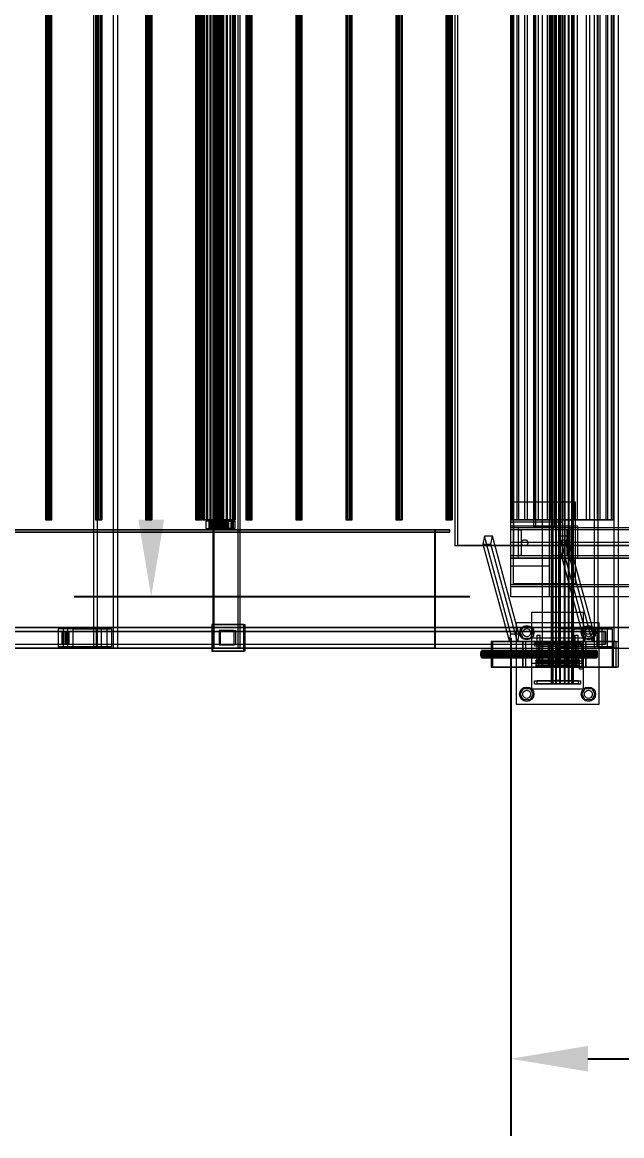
# Model space of a CAD drawing. Header units: millimetres. Extents: x -1970 to 59977, y -65068 to 6837.
# Drawn here: x 37888 to 39055, y -20450 to -18281 of the extents above; entities that cross this region are included whole.
import ezdxf

# ---------------------------------------------------------------- set-up
doc = ezdxf.new("R2010")
doc.units = ezdxf.units.MM
for name, color, linetype, lineweight in [('COTAS_O', 1, 'Continuous', 0), ('superior_C03', 7, 'Continuous', 0), ('superior_secador', 7, 'Continuous', 0)]:
    doc.layers.add(name, color=color, linetype=linetype, lineweight=lineweight)
doc.dimstyles.new('R19_100', dxfattribs={"dimtxt": 250, "dimasz": 150, "dimexe": 150, "dimexo": 80, "dimgap": 100, "dimtad": 1, "dimtih": 1, "dimtoh": 1, "dimdsep": 46, "dimcen": 0.09, "dimadec": 0, "dimazin": 0, "dimtfac": 1, "dimtdec": 4, "dimtofl": 0, "dimtmove": 0, "dimatfit": 3, "dimfxl": 1, "dimtolj": 1, "dimtzin": 0, "dimarcsym": 0})

# ---------------------------------------------------------------- blocks, each defined once
blk = doc.blocks.new('*D35')
at = {"layer": 'COTAS_O', "color": 0, "lineweight": -2, "transparency": 16777216}
for p, q in [((38839.3, -19480), (38839.3, -20450)), ((58839.3, -19480), (58839.3, -20450)), ((38989.3, -20300), (58689.3, -20300))]:
    blk.add_line(p, q, dxfattribs=at)
at = {"layer": 'COTAS_O', "color": 0, "transparency": 16777216}
for points in [[(38989.3, -20275), (38989.3, -20325), (38839.3, -20300)], [(58689.3, -20275), (58689.3, -20325), (58839.3, -20300)]]:
    blk.add_solid(points, dxfattribs=at)
at = {"layer": 'Defpoints', "color": 0, "transparency": 16777216}
for p in [(38839.3, -19400), (58839.3, -19400), (58839.3, -20300)]:
    blk.add_point(p, dxfattribs=at)
blk = doc.blocks.new('*D36')
at = {"layer": 'COTAS_O', "color": 0, "lineweight": -2, "transparency": 16777216}
for p, q in [((38759.3, -16600), (37989.3, -16600)), ((38139.3, -19250), (38139.3, -16750)), ((38759.3, -19400), (37989.3, -19400))]:
    blk.add_line(p, q, dxfattribs=at)
at = {"layer": 'COTAS_O', "color": 0, "transparency": 16777216}
for points in [[(38114.3, -16750), (38164.3, -16750), (38139.3, -16600)], [(38114.3, -19250), (38164.3, -19250), (38139.3, -19400)]]:
    blk.add_solid(points, dxfattribs=at)
at = {"layer": 'Defpoints', "color": 0, "transparency": 16777216}
for p in [(38139.3, -16600), (38839.3, -16600), (38839.3, -19400)]:
    blk.add_point(p, dxfattribs=at)

msp = doc.modelspace()

# ---------------------------------------------------------------- linework, layer by layer
at = {"layer": 'superior_C03'}
for p, q in [((38917.556, -16430), (38917.556, -19570)), ((38917.815, -16430), (38917.815, -19570)), ((38920.6, -16430), (38920.6, -19570)), ((38921.338, -16430), (38921.338, -19570)), ((38926.484, -16430), (38926.484, -19570)), ((38927.588, -16430), (38927.588, -19570)), ((38934.312, -16430), (38934.312, -19570)), ((38935.614, -16430), (38935.614, -19570)), ((38942.892, -16430), (38942.892, -19570)), ((38944.194, -16430), (38944.194, -19570)), ((38950.918, -16430), (38950.918, -19570)), ((38952.022, -16430), (38952.022, -19570)), ((38957.168, -16430), (38957.168, -19570)), ((38957.906, -16430), (38957.906, -19570)), ((38960.691, -19570), (38960.691, -16430)), ((38960.95, -16430), (38960.95, -19570)), ((38900.29, -16470), (38900.29, -19530)), ((38927.79, -16470), (38927.79, -19530)), ((38932.79, -19530), (38932.79, -16470)), ((38960.29, -19530), (38960.29, -16470)), ((38027.053, -16500), (38027.053, -19500)), ((38034.913, -19500), (38034.913, -16500)), ((38066.031, -19500), (38066.031, -16500)), ((38073.892, -16500), (38073.892, -19500)), ((38259.37, -16500), (38259.37, -19500)), ((38262.065, -19500), (38262.065, -16500)), ((38308.873, -19500), (38308.873, -16500)), ((38311.567, -16500), (38311.567, -19500)), ((39001.51, -16500), (39001.51, -19500)), ((39009.37, -19500), (39009.37, -16500)), ((39040.488, -19500), (39040.488, -16500)), ((39048.348, -16500), (39048.348, -19500)), ((38730.564, -16700), (38730.564, -19300)), ((38736.179, -19300), (38736.179, -16700)), ((38262.102, -19268), (38262.102, -16732)), ((38262.326, -19268), (38262.326, -16732)), ((38262.49, -19268), (38262.49, -16732)), ((38263.148, -19268), (38263.148, -16732)), ((38263.465, -19268), (38263.465, -16732)), ((38264.511, -19268), (38264.511, -16732)), ((38264.96, -19268), (38264.96, -16732)), ((38266.324, -19268), (38266.324, -16732)), ((38266.874, -19268), (38266.874, -16732)), ((38268.461, -19268), (38268.461, -16732)), ((38269.075, -19268), (38269.075, -16732)), ((38270.778, -19268), (38270.778, -16732)), ((38271.413, -19268), (38271.413, -16732)), ((38273.117, -19268), (38273.117, -16732)), ((38273.731, -19268), (38273.731, -16732)), ((38275.318, -19268), (38275.318, -16732)), ((38275.868, -19268), (38275.868, -16732)), ((38277.231, -19268), (38277.231, -16732)), ((38277.68, -19268), (38277.68, -16732)), ((38278.727, -19268), (38278.727, -16732)), ((38279.044, -19268), (38279.044, -16732)), ((38279.702, -19268), (38279.702, -16732)), ((38279.866, -16732), (38279.866, -19268)), ((38280.09, -19268), (38280.09, -16732)), ((37933.378, -16750), (37933.378, -19250)), ((37933.721, -16750), (37933.721, -19250)), ((37935.397, -16750), (37935.397, -19250)), ((37936.297, -16750), (37936.297, -19250)), ((37939.009, -16750), (37939.009, -19250)), ((37940.121, -16750), (37940.121, -19250)), ((37942.834, -16750), (37942.834, -19250)), ((37943.733, -16750), (37943.733, -19250)), ((37945.41, -16750), (37945.41, -19250)), ((37945.753, -19250), (37945.753, -16750)), ((38030.823, -16750), (38030.823, -19250)), ((38031.167, -16750), (38031.167, -19250)), ((38032.843, -16750), (38032.843, -19250)), ((38033.743, -16750), (38033.743, -19250)), ((38036.455, -16750), (38036.455, -19250)), ((38037.567, -16750), (38037.567, -19250)), ((38040.279, -16750), (38040.279, -19250)), ((38041.179, -16750), (38041.179, -19250)), ((38042.855, -16750), (38042.855, -19250)), ((38043.199, -19250), (38043.199, -16750)), ((38128.269, -16750), (38128.269, -19250)), ((38128.612, -16750), (38128.612, -19250)), ((38130.289, -16750), (38130.289, -19250)), ((38131.188, -16750), (38131.188, -19250)), ((38133.901, -16750), (38133.901, -19250)), ((38135.012, -16750), (38135.012, -19250)), ((38137.725, -16750), (38137.725, -19250)), ((38138.624, -16750), (38138.624, -19250)), ((38140.301, -16750), (38140.301, -19250)), ((38140.644, -19250), (38140.644, -16750)), ((38225.714, -16750), (38225.714, -19250)), ((38226.058, -16750), (38226.058, -19250)), ((38227.734, -16750), (38227.734, -19250)), ((38228.634, -16750), (38228.634, -19250)), ((38231.346, -16750), (38231.346, -19250)), ((38232.458, -16750), (38232.458, -19250)), ((38235.171, -16750), (38235.171, -19250)), ((38236.07, -16750), (38236.07, -19250)), ((38237.747, -16750), (38237.747, -19250)), ((38238.09, -19250), (38238.09, -16750)), ((38239.116, -19250), (38239.116, -16750)), ((38239.913, -19250), (38239.913, -16750)), ((38240.498, -19250), (38240.498, -16750)), ((38242.836, -19250), (38242.836, -16750)), ((38243.965, -19250), (38243.965, -16750)), ((38247.684, -19250), (38247.684, -16750)), ((38249.281, -19250), (38249.281, -16750)), ((38254.128, -19250), (38254.128, -16750)), ((38256.084, -19250), (38256.084, -16750)), ((38261.728, -19250), (38261.728, -16750)), ((38263.909, -19250), (38263.909, -16750)), ((38269.967, -19250), (38269.967, -16750)), ((38272.225, -19250), (38272.225, -16750)), ((38278.282, -19250), (38278.282, -16750)), ((38280.464, -19250), (38280.464, -16750)), ((38286.108, -19250), (38286.108, -16750)), ((38288.064, -19250), (38288.064, -16750)), ((38292.911, -19250), (38292.911, -16750)), ((38294.508, -19250), (38294.508, -16750)), ((38298.227, -19250), (38298.227, -16750)), ((38299.356, -19250), (38299.356, -16750)), ((38301.694, -19250), (38301.694, -16750)), ((38302.279, -16750), (38302.279, -19250)), ((38303.076, -19250), (38303.076, -16750)), ((38323.16, -16750), (38323.16, -19250)), ((38323.504, -16750), (38323.504, -19250)), ((38325.18, -16750), (38325.18, -19250)), ((38326.08, -16750), (38326.08, -19250)), ((38328.792, -16750), (38328.792, -19250)), ((38329.904, -16750), (38329.904, -19250)), ((38332.616, -16750), (38332.616, -19250)), ((38333.516, -16750), (38333.516, -19250)), ((38335.192, -16750), (38335.192, -19250)), ((38335.536, -19250), (38335.536, -16750)), ((38420.606, -16750), (38420.606, -19250)), ((38420.949, -16750), (38420.949, -19250)), ((38422.626, -16750), (38422.626, -19250)), ((38423.525, -16750), (38423.525, -19250)), ((38426.238, -16750), (38426.238, -19250)), ((38427.349, -16750), (38427.349, -19250)), ((38430.062, -16750), (38430.062, -19250)), ((38430.961, -16750), (38430.961, -19250)), ((38432.638, -16750), (38432.638, -19250)), ((38432.981, -19250), (38432.981, -16750)), ((38518.051, -16750), (38518.051, -19250)), ((38518.395, -16750), (38518.395, -19250)), ((38520.071, -16750), (38520.071, -19250)), ((38520.971, -16750), (38520.971, -19250)), ((38523.683, -16750), (38523.683, -19250)), ((38524.795, -16750), (38524.795, -19250)), ((38527.508, -16750), (38527.508, -19250)), ((38528.407, -16750), (38528.407, -19250)), ((38530.083, -16750), (38530.083, -19250)), ((38530.427, -19250), (38530.427, -16750)), ((38615.497, -16750), (38615.497, -19250)), ((38615.841, -16750), (38615.841, -19250)), ((38617.517, -16750), (38617.517, -19250)), ((38618.416, -16750), (38618.416, -19250)), ((38621.129, -16750), (38621.129, -19250)), ((38622.241, -16750), (38622.241, -19250)), ((38624.953, -16750), (38624.953, -19250)), ((38625.853, -16750), (38625.853, -19250)), ((38627.529, -16750), (38627.529, -19250)), ((38627.873, -19250), (38627.873, -16750)), ((38712.943, -16750), (38712.943, -19250)), ((38713.286, -16750), (38713.286, -19250)), ((38714.963, -16750), (38714.963, -19250)), ((38715.862, -16750), (38715.862, -19250)), ((38718.575, -16750), (38718.575, -19250)), ((38719.686, -16750), (38719.686, -19250)), ((38722.399, -16750), (38722.399, -19250)), ((38723.298, -16750), (38723.298, -19250)), ((38724.975, -16750), (38724.975, -19250)), ((38725.318, -19250), (38725.318, -16750)), ((38839.315, -16750), (38839.315, -19250)), ((38841.807, -16750), (38841.807, -19250)), ((38843.634, -16750), (38843.634, -19250)), ((38850.94, -16750), (38850.94, -19250)), ((38854.469, -16750), (38854.469, -19250)), ((38866.091, -16750), (38866.091, -19250)), ((38871.081, -16750), (38871.081, -19250)), ((38886.228, -16750), (38886.228, -19250)), ((38892.34, -16750), (38892.34, -19250)), ((38909.979, -16750), (38909.979, -19250)), ((38916.795, -16750), (38916.795, -19250)), ((38935.725, -16750), (38935.725, -19250)), ((38942.781, -16750), (38942.781, -19250)), ((38961.711, -16750), (38961.711, -19250)), ((38968.527, -16750), (38968.527, -19250)), ((38986.166, -16750), (38986.166, -19250)), ((38992.278, -16750), (38992.278, -19250)), ((39007.425, -16750), (39007.425, -19250)), ((39012.415, -16750), (39012.415, -19250)), ((39024.037, -16750), (39024.037, -19250)), ((39027.566, -16750), (39027.566, -19250)), ((39034.872, -16750), (39034.872, -19250)), ((39036.699, -19250), (39036.699, -16750)), ((39039.191, -16750), (39039.191, -19250)), ((37933.721, -19250), (37933.378, -19250)), ((37933.378, -19250), (37935.397, -19250)), ((37936.297, -19250), (37933.721, -19250)), ((37935.397, -19250), (37939.009, -19250)), ((37940.121, -19250), (37936.297, -19250)), ((37939.009, -19250), (37942.834, -19250)), ((37943.733, -19250), (37940.121, -19250)), ((37942.834, -19250), (37945.41, -19250)), ((37945.753, -19250), (37943.733, -19250)), ((37945.41, -19250), (37945.753, -19250)), ((38031.167, -19250), (38030.823, -19250)), ((38030.823, -19250), (38032.843, -19250)), ((38033.743, -19250), (38031.167, -19250)), ((38032.843, -19250), (38036.455, -19250)), ((38037.567, -19250), (38033.743, -19250)), ((38036.455, -19250), (38040.279, -19250)), ((38041.179, -19250), (38037.567, -19250)), ((38040.279, -19250), (38042.855, -19250)), ((38043.199, -19250), (38041.179, -19250)), ((38042.855, -19250), (38043.199, -19250)), ((38128.612, -19250), (38128.269, -19250)), ((38128.269, -19250), (38130.289, -19250)), ((38131.188, -19250), (38128.612, -19250)), ((38130.289, -19250), (38133.901, -19250)), ((38135.012, -19250), (38131.188, -19250)), ((38133.901, -19250), (38137.725, -19250)), ((38138.624, -19250), (38135.012, -19250)), ((38137.725, -19250), (38140.301, -19250)), ((38140.644, -19250), (38138.624, -19250)), ((38140.301, -19250), (38140.644, -19250)), ((38226.058, -19250), (38225.714, -19250)), ((38225.714, -19250), (38227.734, -19250)), ((38228.634, -19250), (38226.058, -19250)), ((38227.734, -19250), (38231.346, -19250)), ((38232.458, -19250), (38228.634, -19250)), ((38231.346, -19250), (38235.171, -19250)), ((38236.07, -19250), (38232.458, -19250)), ((38235.171, -19250), (38237.747, -19250)), ((38238.09, -19250), (38236.07, -19250)), ((38237.747, -19250), (38238.09, -19250)), ((38239.913, -19250), (38239.116, -19250)), ((38239.116, -19250), (38240.498, -19250)), ((38242.836, -19250), (38239.913, -19250)), ((38240.498, -19250), (38243.965, -19250)), ((38247.684, -19250), (38242.836, -19250)), ((38243.965, -19250), (38249.281, -19250)), ((38255.212, -19253), (38245.467, -19253)), ((38245.467, -19253), (38245.467, -19267)), ((38256.247, -19253), (38245.467, -19253)), ((38254.128, -19250), (38247.684, -19250)), ((38249.281, -19250), (38256.084, -19250)), ((38252.928, -19254), (38252.108, -19254)), ((38252.108, -19254), (38262.102, -19254)), ((38252.108, -19266), (38252.108, -19254)), ((38252.108, -19254), (38252.581, -19254)), ((38252.581, -19254), (38262.326, -19254)), ((38252.581, -19266), (38252.581, -19254)), ((38252.581, -19254), (38254.316, -19254)), ((38299.648, -19253), (38252.874, -19253)), ((38252.874, -19253), (38252.874, -19267)), ((38255.12, -19253), (38252.874, -19253)), ((38254.987, -19254), (38252.928, -19254)), ((38252.928, -19254), (38262.49, -19254)), ((38252.928, -19266), (38252.928, -19254)), ((38261.728, -19250), (38254.128, -19250)), ((38254.316, -19254), (38263.148, -19254)), ((38254.316, -19266), (38254.316, -19254)), ((38254.316, -19254), (38257.195, -19254)), ((38258.143, -19254), (38254.987, -19254)), ((38254.987, -19254), (38263.465, -19254)), ((38254.987, -19266), (38254.987, -19254)), ((38255.12, -19267), (38255.12, -19253)), ((38255.12, -19253), (38301.894, -19253)), ((38255.212, -19267), (38255.212, -19253)), ((38255.212, -19253), (38265.991, -19253)), ((38256.084, -19250), (38263.909, -19250)), ((38256.247, -19267), (38256.247, -19253)), ((38256.247, -19253), (38265.991, -19253)), ((38257.195, -19254), (38264.511, -19254)), ((38257.195, -19266), (38257.195, -19254)), ((38257.195, -19254), (38261.021, -19254)), ((38262.182, -19254), (38258.143, -19254)), ((38258.143, -19254), (38264.96, -19254)), ((38258.143, -19266), (38258.143, -19254)), ((38261.021, -19254), (38266.324, -19254)), ((38261.021, -19266), (38261.021, -19254)), ((38261.021, -19254), (38265.534, -19254)), ((38269.967, -19250), (38261.728, -19250)), ((38262.102, -19254), (38262.49, -19254)), ((38262.102, -19254), (38262.102, -19266)), ((38262.326, -19254), (38262.102, -19254)), ((38266.829, -19254), (38262.182, -19254)), ((38262.182, -19254), (38266.874, -19254)), ((38262.182, -19266), (38262.182, -19254)), ((38262.326, -19254), (38262.326, -19266)), ((38263.148, -19254), (38262.326, -19254)), ((38262.49, -19254), (38263.465, -19254)), ((38262.49, -19254), (38262.49, -19266)), ((38263.148, -19254), (38263.148, -19266)), ((38264.511, -19254), (38263.148, -19254)), ((38263.465, -19254), (38264.96, -19254)), ((38263.465, -19254), (38263.465, -19266)), ((38263.909, -19250), (38272.225, -19250)), ((38264.511, -19254), (38264.511, -19266)), ((38266.324, -19254), (38264.511, -19254)), ((38264.96, -19254), (38266.874, -19254)), ((38264.96, -19254), (38264.96, -19266)), ((38265.534, -19254), (38268.461, -19254)), ((38265.534, -19266), (38265.534, -19254)), ((38265.534, -19254), (38270.426, -19254)), ((38265.991, -19253), (38265.991, -19267)), ((38266.324, -19254), (38266.324, -19266)), ((38268.461, -19254), (38266.324, -19254)), ((38286.006, -19251), (38266.517, -19251)), ((38266.517, -19251), (38266.517, -19269)), ((38274.601, -19251), (38266.517, -19251)), ((38271.766, -19254), (38266.829, -19254)), ((38266.829, -19254), (38269.075, -19254)), ((38266.829, -19266), (38266.829, -19254)), ((38266.874, -19254), (38269.075, -19254)), ((38266.874, -19254), (38266.874, -19266)), ((38268.461, -19254), (38268.461, -19266)), ((38270.778, -19254), (38268.461, -19254)), ((38269.075, -19254), (38271.413, -19254)), ((38269.075, -19254), (38269.075, -19266)), ((38278.282, -19250), (38269.967, -19250)), ((38270.426, -19254), (38270.778, -19254)), ((38270.426, -19266), (38270.426, -19254)), ((38270.426, -19254), (38275.363, -19254)), ((38270.778, -19254), (38270.778, -19266)), ((38273.117, -19254), (38270.778, -19254)), ((38271.766, -19254), (38271.413, -19254)), ((38271.413, -19254), (38273.731, -19254)), ((38271.413, -19254), (38271.413, -19266)), ((38276.658, -19254), (38271.766, -19254)), ((38271.766, -19266), (38271.766, -19254)), ((38272.225, -19250), (38280.464, -19250)), ((38275.363, -19254), (38273.117, -19254)), ((38273.117, -19254), (38273.117, -19266)), ((38275.318, -19254), (38273.117, -19254)), ((38276.658, -19254), (38273.731, -19254)), ((38273.731, -19254), (38275.868, -19254)), ((38273.731, -19254), (38273.731, -19266)), ((38274.601, -19269), (38274.601, -19251)), ((38274.601, -19251), (38294.09, -19251)), ((38280.009, -19254), (38275.318, -19254)), ((38275.318, -19254), (38275.318, -19266)), ((38277.231, -19254), (38275.318, -19254)), ((38275.363, -19266), (38275.363, -19254)), ((38275.363, -19254), (38280.009, -19254)), ((38281.171, -19254), (38275.868, -19254)), ((38275.868, -19254), (38277.68, -19254)), ((38275.868, -19254), (38275.868, -19266)), ((38286.394, -19253), (38276.65, -19253)), ((38276.65, -19253), (38276.65, -19267)), ((38287.429, -19253), (38276.65, -19253)), ((38281.171, -19254), (38276.658, -19254)), ((38276.658, -19266), (38276.658, -19254)), ((38284.049, -19254), (38277.231, -19254)), ((38277.231, -19254), (38277.231, -19266)), ((38278.727, -19254), (38277.231, -19254)), ((38284.997, -19254), (38277.68, -19254)), ((38277.68, -19254), (38279.044, -19254)), ((38277.68, -19254), (38277.68, -19266)), ((38286.108, -19250), (38278.282, -19250)), ((38287.205, -19254), (38278.727, -19254)), ((38278.727, -19254), (38278.727, -19266)), ((38279.702, -19254), (38278.727, -19254)), ((38287.875, -19254), (38279.044, -19254)), ((38279.044, -19254), (38279.866, -19254)), ((38279.044, -19254), (38279.044, -19266)), ((38289.264, -19254), (38279.702, -19254)), ((38279.702, -19254), (38279.702, -19266)), ((38280.09, -19254), (38279.702, -19254)), ((38279.866, -19254), (38289.611, -19254)), ((38279.866, -19266), (38279.866, -19254)), ((38279.866, -19254), (38280.09, -19254)), ((38280.009, -19266), (38280.009, -19254)), ((38280.009, -19254), (38284.049, -19254)), ((38290.084, -19254), (38280.09, -19254)), ((38280.09, -19254), (38280.09, -19266)), ((38280.464, -19250), (38288.064, -19250)), ((38284.997, -19254), (38281.171, -19254)), ((38281.171, -19266), (38281.171, -19254)), ((38284.049, -19266), (38284.049, -19254)), ((38284.049, -19254), (38287.205, -19254)), ((38287.875, -19254), (38284.997, -19254)), ((38284.997, -19266), (38284.997, -19254)), ((38286.006, -19269), (38286.006, -19251)), ((38286.006, -19251), (38294.09, -19251)), ((38292.911, -19250), (38286.108, -19250)), ((38286.394, -19267), (38286.394, -19253)), ((38286.394, -19253), (38297.174, -19253)), ((38287.205, -19266), (38287.205, -19254)), ((38287.205, -19254), (38289.264, -19254)), ((38287.429, -19267), (38287.429, -19253)), ((38287.429, -19253), (38297.174, -19253)), ((38289.611, -19254), (38287.875, -19254)), ((38287.875, -19266), (38287.875, -19254)), ((38288.064, -19250), (38294.508, -19250)), ((38289.264, -19266), (38289.264, -19254)), ((38289.264, -19254), (38290.084, -19254)), ((38289.611, -19254), (38289.611, -19266)), ((38290.084, -19254), (38289.611, -19254)), ((38290.084, -19266), (38290.084, -19254)), ((38298.227, -19250), (38292.911, -19250)), ((38294.09, -19251), (38294.09, -19269)), ((38294.508, -19250), (38299.356, -19250)), ((38297.174, -19253), (38297.174, -19267)), ((38301.694, -19250), (38298.227, -19250)), ((38299.356, -19250), (38302.279, -19250)), ((38299.648, -19267), (38299.648, -19253)), ((38299.648, -19253), (38301.894, -19253)), ((38303.076, -19250), (38301.694, -19250)), ((38301.894, -19253), (38301.894, -19267)), ((38302.279, -19250), (38303.076, -19250)), ((38323.504, -19250), (38323.16, -19250)), ((38323.16, -19250), (38325.18, -19250)), ((38326.08, -19250), (38323.504, -19250)), ((38325.18, -19250), (38328.792, -19250)), ((38329.904, -19250), (38326.08, -19250)), ((38328.792, -19250), (38332.616, -19250)), ((38333.516, -19250), (38329.904, -19250)), ((38332.616, -19250), (38335.192, -19250)), ((38335.536, -19250), (38333.516, -19250)), ((38335.192, -19250), (38335.536, -19250)), ((38420.949, -19250), (38420.606, -19250)), ((38420.606, -19250), (38422.626, -19250)), ((38423.525, -19250), (38420.949, -19250)), ((38422.626, -19250), (38426.238, -19250)), ((38427.349, -19250), (38423.525, -19250)), ((38426.238, -19250), (38430.062, -19250)), ((38430.961, -19250), (38427.349, -19250)), ((38430.062, -19250), (38432.638, -19250)), ((38432.981, -19250), (38430.961, -19250)), ((38432.638, -19250), (38432.981, -19250)), ((38518.395, -19250), (38518.051, -19250)), ((38518.051, -19250), (38520.071, -19250)), ((38520.971, -19250), (38518.395, -19250)), ((38520.071, -19250), (38523.683, -19250)), ((38524.795, -19250), (38520.971, -19250)), ((38523.683, -19250), (38527.508, -19250)), ((38528.407, -19250), (38524.795, -19250)), ((38527.508, -19250), (38530.083, -19250)), ((38530.427, -19250), (38528.407, -19250)), ((38530.083, -19250), (38530.427, -19250)), ((38615.841, -19250), (38615.497, -19250)), ((38615.497, -19250), (38617.517, -19250)), ((38618.416, -19250), (38615.841, -19250)), ((38617.517, -19250), (38621.129, -19250)), ((38622.241, -19250), (38618.416, -19250)), ((38621.129, -19250), (38624.953, -19250)), ((38625.853, -19250), (38622.241, -19250)), ((38624.953, -19250), (38627.529, -19250)), ((38627.873, -19250), (38625.853, -19250)), ((38627.529, -19250), (38627.873, -19250)), ((38713.286, -19250), (38712.943, -19250)), ((38712.943, -19250), (38714.963, -19250)), ((38715.862, -19250), (38713.286, -19250)), ((38714.963, -19250), (38718.575, -19250)), ((38719.686, -19250), (38715.862, -19250)), ((38718.575, -19250), (38722.399, -19250)), ((38723.298, -19250), (38719.686, -19250)), ((38722.399, -19250), (38724.975, -19250)), ((38725.318, -19250), (38723.298, -19250)), ((38724.975, -19250), (38725.318, -19250)), ((38843.634, -19250), (38839.315, -19250)), ((38839.315, -19250), (38841.807, -19250)), ((38841.807, -19250), (38850.94, -19250)), ((38854.469, -19250), (38843.634, -19250)), ((38850.94, -19250), (38866.091, -19250)), ((38871.081, -19250), (38854.469, -19250)), ((38866.091, -19250), (38886.228, -19250)), ((38892.34, -19250), (38871.081, -19250)), ((38886.228, -19250), (38909.979, -19250)), ((38916.795, -19250), (38892.34, -19250)), ((38909.979, -19250), (38935.725, -19250)), ((38942.781, -19250), (38916.795, -19250)), ((38935.725, -19250), (38961.711, -19250)), ((38968.527, -19250), (38942.781, -19250)), ((38961.711, -19250), (38986.166, -19250)), ((38992.278, -19250), (38968.527, -19250)), ((38986.166, -19250), (39007.425, -19250)), ((39012.415, -19250), (38992.278, -19250)), ((39007.425, -19250), (39024.037, -19250)), ((39027.566, -19250), (39012.415, -19250)), ((39024.037, -19250), (39034.872, -19250)), ((39036.699, -19250), (39027.566, -19250)), ((39034.872, -19250), (39039.191, -19250)), ((39039.191, -19250), (39036.699, -19250)), ((38691.362, -19270), (27582.557, -19270)), ((27582.557, -19274), (38691.362, -19274)), ((27583.456, -19270), (38692.26, -19270)), ((27611.752, -19270), (38720.557, -19270)), ((38720.557, -19274), (27611.752, -19274)), ((38245.467, -19267), (38255.212, -19267)), ((38245.467, -19267), (38256.247, -19267)), ((38262.102, -19266), (38252.108, -19266)), ((38252.108, -19266), (38252.928, -19266)), ((38252.581, -19266), (38252.108, -19266)), ((38262.326, -19266), (38252.581, -19266)), ((38254.316, -19266), (38252.581, -19266)), ((38252.874, -19267), (38299.648, -19267)), ((38252.874, -19267), (38255.12, -19267)), ((38262.49, -19266), (38252.928, -19266)), ((38252.928, -19266), (38254.987, -19266)), ((38263.148, -19266), (38254.316, -19266)), ((38257.195, -19266), (38254.316, -19266)), ((38263.465, -19266), (38254.987, -19266)), ((38254.987, -19266), (38258.143, -19266)), ((38301.894, -19267), (38255.12, -19267)), ((38265.991, -19267), (38255.212, -19267)), ((38265.991, -19267), (38256.247, -19267)), ((38264.511, -19266), (38257.195, -19266)), ((38261.021, -19266), (38257.195, -19266)), ((38264.96, -19266), (38258.143, -19266)), ((38258.143, -19266), (38262.182, -19266)), ((38266.324, -19266), (38261.021, -19266)), ((38265.534, -19266), (38261.021, -19266)), ((38262.49, -19266), (38262.102, -19266)), ((38262.102, -19266), (38262.326, -19266)), ((38262.326, -19268), (38262.102, -19268)), ((38262.102, -19268), (38262.49, -19268)), ((38266.874, -19266), (38262.182, -19266)), ((38262.182, -19266), (38266.829, -19266)), ((38262.326, -19266), (38263.148, -19266)), ((38263.148, -19268), (38262.326, -19268)), ((38263.465, -19266), (38262.49, -19266)), ((38262.49, -19268), (38263.465, -19268)), ((38263.148, -19266), (38264.511, -19266)), ((38264.511, -19268), (38263.148, -19268)), ((38264.96, -19266), (38263.465, -19266)), ((38263.465, -19268), (38264.96, -19268)), ((38264.511, -19266), (38266.324, -19266)), ((38266.324, -19268), (38264.511, -19268)), ((38266.874, -19266), (38264.96, -19266)), ((38264.96, -19268), (38266.874, -19268)), ((38268.461, -19266), (38265.534, -19266)), ((38270.426, -19266), (38265.534, -19266)), ((38266.324, -19266), (38268.461, -19266)), ((38268.461, -19268), (38266.324, -19268)), ((38266.517, -19269), (38286.006, -19269)), ((38274.601, -19269), (38266.517, -19269)), ((38269.075, -19266), (38266.829, -19266)), ((38266.829, -19266), (38271.766, -19266)), ((38269.075, -19266), (38266.874, -19266)), ((38266.874, -19268), (38269.075, -19268)), ((38268.461, -19266), (38270.778, -19266)), ((38270.778, -19268), (38268.461, -19268)), ((38271.413, -19266), (38269.075, -19266)), ((38269.075, -19268), (38271.413, -19268)), ((38270.778, -19266), (38270.426, -19266)), ((38275.363, -19266), (38270.426, -19266)), ((38270.778, -19266), (38273.117, -19266)), ((38273.117, -19268), (38270.778, -19268)), ((38273.731, -19266), (38271.413, -19266)), ((38271.413, -19266), (38271.766, -19266)), ((38271.413, -19268), (38273.731, -19268)), ((38271.766, -19266), (38276.658, -19266)), ((38273.117, -19266), (38275.363, -19266)), ((38273.117, -19266), (38275.318, -19266)), ((38275.318, -19268), (38273.117, -19268)), ((38275.868, -19266), (38273.731, -19266)), ((38273.731, -19266), (38276.658, -19266)), ((38273.731, -19268), (38275.868, -19268)), ((38294.09, -19269), (38274.601, -19269)), ((38275.318, -19266), (38280.009, -19266)), ((38275.318, -19266), (38277.231, -19266)), ((38277.231, -19268), (38275.318, -19268)), ((38280.009, -19266), (38275.363, -19266)), ((38277.68, -19266), (38275.868, -19266)), ((38275.868, -19266), (38281.171, -19266)), ((38275.868, -19268), (38277.68, -19268)), ((38276.65, -19267), (38286.394, -19267)), ((38276.65, -19267), (38287.429, -19267)), ((38276.658, -19266), (38281.171, -19266)), ((38277.231, -19266), (38284.049, -19266)), ((38277.231, -19266), (38278.727, -19266)), ((38278.727, -19268), (38277.231, -19268)), ((38279.044, -19266), (38277.68, -19266)), ((38277.68, -19266), (38284.997, -19266)), ((38277.68, -19268), (38279.044, -19268)), ((38278.727, -19266), (38287.205, -19266)), ((38278.727, -19266), (38279.702, -19266)), ((38279.702, -19268), (38278.727, -19268)), ((38279.866, -19266), (38279.044, -19266)), ((38279.044, -19266), (38287.875, -19266)), ((38279.044, -19268), (38279.866, -19268)), ((38279.702, -19266), (38289.264, -19266)), ((38279.702, -19266), (38280.09, -19266)), ((38280.09, -19268), (38279.702, -19268)), ((38289.611, -19266), (38279.866, -19266)), ((38280.09, -19266), (38279.866, -19266)), ((38279.866, -19268), (38280.09, -19268)), ((38284.049, -19266), (38280.009, -19266)), ((38280.09, -19266), (38290.084, -19266)), ((38281.171, -19266), (38284.997, -19266)), ((38287.205, -19266), (38284.049, -19266)), ((38284.997, -19266), (38287.875, -19266)), ((38294.09, -19269), (38286.006, -19269)), ((38297.174, -19267), (38286.394, -19267)), ((38289.264, -19266), (38287.205, -19266)), ((38297.174, -19267), (38287.429, -19267)), ((38287.875, -19266), (38289.611, -19266)), ((38290.084, -19266), (38289.264, -19266)), ((38289.611, -19266), (38290.084, -19266)), ((38301.894, -19267), (38299.648, -19267)), ((38720.557, -19270), (38691.362, -19270)), ((38691.362, -19274), (38691.362, -19270)), ((38691.362, -19500), (38691.362, -19270)), ((38691.362, -19270), (38692.26, -19270)), ((38691.362, -19274), (38720.557, -19274)), ((38692.26, -19270), (38692.26, -19500)), ((38720.557, -19274), (38720.557, -19270)), ((38787.832, -19282.29), (38784.971, -19297.71)), ((38803.423, -19282.29), (38787.832, -19282.29)), ((38839.484, -19472.29), (38787.832, -19282.29)), ((38800.563, -19297.71), (38803.423, -19282.29)), ((38855.076, -19472.29), (38803.423, -19282.29)), ((38934, -19282.29), (38931.14, -19297.71)), ((38949.592, -19282.29), (38934, -19282.29)), ((38985.653, -19472.29), (38934, -19282.29)), ((38946.731, -19297.71), (38949.592, -19282.29)), ((39001.244, -19472.29), (38949.592, -19282.29)), ((38730.564, -19300), (39276.26, -19300)), ((38730.564, -19300), (38736.179, -19300)), ((39281.875, -19300), (38736.179, -19300)), ((38784.971, -19297.71), (38800.563, -19297.71)), ((38784.971, -19297.71), (38836.624, -19487.71)), ((38852.215, -19487.71), (38800.563, -19297.71)), ((38931.14, -19297.71), (38946.731, -19297.71)), ((38931.14, -19297.71), (38982.792, -19487.71)), ((38998.384, -19487.71), (38946.731, -19297.71)), ((38880.066, -19530), (38880.066, -19430)), ((38880.066, -19430), (38980.066, -19430)), ((38980.066, -19430), (38980.066, -19530)), ((38319.795, -19454), (38257.43, -19454)), ((38257.43, -19454), (38257.43, -19506)), ((38259.227, -19454), (38257.43, -19454)), ((38259.227, -19506), (38259.227, -19454)), ((38259.227, -19454), (38321.592, -19454)), ((38319.795, -19506), (38319.795, -19454)), ((38319.795, -19454), (38321.592, -19454)), ((38321.592, -19454), (38321.592, -19506)), ((38850.29, -19610), (38850.29, -19450)), ((38850.29, -19450), (39010.29, -19450)), ((39010.29, -19450), (39010.29, -19610)), ((37968.165, -19460), (36798.817, -19460)), ((36807.8, -19460), (37977.148, -19460)), ((37965.492, -19467.5), (36871.153, -19467.5)), ((38042.051, -19460), (36872.703, -19460)), ((36883.932, -19460), (38053.279, -19460)), ((36885.482, -19467.5), (37979.821, -19467.5)), ((37987.273, -19462.5), (37958.04, -19462.5)), ((37958.04, -19462.5), (37958.04, -19497.5)), ((38033.048, -19462.5), (37958.04, -19462.5)), ((37965.492, -19467.5), (37965.492, -19492.5)), ((37979.821, -19467.5), (37965.492, -19467.5)), ((37968.165, -19460), (37968.165, -19500)), ((37977.148, -19460), (37968.165, -19460)), ((38942.622, -19460), (37968.165, -19460)), ((37974.092, -19467.5), (37971.221, -19467.5)), ((37971.221, -19467.5), (37971.221, -19492.5)), ((37971.221, -19467.5), (39020.686, -19467.5)), ((37974.092, -19492.5), (37974.092, -19467.5)), ((39023.557, -19467.5), (37974.092, -19467.5)), ((37977.148, -19500), (37977.148, -19460)), ((37977.148, -19460), (38951.605, -19460)), ((37979.821, -19492.5), (37979.821, -19467.5)), ((37987.273, -19497.5), (37987.273, -19462.5)), ((37987.273, -19462.5), (38062.282, -19462.5)), ((38033.048, -19497.5), (38033.048, -19462.5)), ((38033.048, -19462.5), (38062.282, -19462.5)), ((38042.051, -19460), (38042.051, -19500)), ((38053.279, -19460), (38042.051, -19460)), ((39016.507, -19460), (38042.051, -19460)), ((38053.279, -19500), (38053.279, -19460)), ((38053.279, -19460), (39027.736, -19460)), ((38062.282, -19462.5), (38062.282, -19497.5)), ((38300.984, -19466), (38271.75, -19466)), ((38271.75, -19466), (38271.75, -19494)), ((38274.445, -19466), (38271.75, -19466)), ((38274.445, -19494), (38274.445, -19466)), ((38274.445, -19466), (38303.679, -19466)), ((38300.984, -19494), (38300.984, -19466)), ((38300.984, -19466), (38303.679, -19466)), ((38303.679, -19466), (38303.679, -19494)), ((38836.624, -19487.71), (38839.484, -19472.29)), ((38839.484, -19472.29), (38855.076, -19472.29)), ((38855.076, -19472.29), (38852.215, -19487.71)), ((38856.29, -19470), (38857.356, -19464.642)), ((38857.356, -19475.358), (38856.29, -19470)), ((38857.356, -19464.642), (38860.391, -19460.101)), ((38860.391, -19479.899), (38857.356, -19475.358)), ((38857.49, -19470), (38863.89, -19458.915)), ((38863.89, -19481.085), (38857.49, -19470)), ((38860.391, -19460.101), (38864.933, -19457.066)), ((38862.29, -19470), (38863.362, -19466)), ((38863.362, -19474), (38862.29, -19470)), ((38863.362, -19466), (38866.29, -19463.072)), ((38866.29, -19476.928), (38863.362, -19474)), ((38863.89, -19458.915), (38876.69, -19458.915)), ((38864.933, -19457.066), (38870.29, -19456)), ((38866.29, -19463.072), (38870.29, -19462)), ((38870.29, -19478), (38866.29, -19476.928)), ((38870.29, -19456), (38875.648, -19457.066)), ((38870.29, -19462), (38874.29, -19463.072)), ((38874.29, -19476.928), (38870.29, -19478)), ((38874.29, -19463.072), (38877.219, -19466)), ((38877.219, -19474), (38874.29, -19476.928)), ((38875.648, -19457.066), (38880.19, -19460.101)), ((38876.69, -19458.915), (38883.09, -19470)), ((38883.09, -19470), (38876.69, -19481.085)), ((38877.219, -19466), (38878.29, -19470)), ((38878.29, -19470), (38877.219, -19474)), ((38880.19, -19460.101), (38883.225, -19464.642)), ((38883.225, -19475.358), (38880.19, -19479.899)), ((38883.225, -19464.642), (38884.29, -19470)), ((38884.29, -19470), (38883.225, -19475.358)), ((38890.29, -19530), (38890.29, -19475)), ((38890.29, -19475), (38896.29, -19475)), ((38896.29, -19530), (38896.29, -19475)), ((38961.73, -19462.5), (38932.496, -19462.5)), ((38932.496, -19462.5), (38932.496, -19497.5)), ((39007.505, -19462.5), (38932.496, -19462.5)), ((38942.622, -19460), (38942.622, -19500)), ((38951.605, -19460), (38942.622, -19460)), ((39040.067, -19460), (38942.622, -19460)), ((38951.605, -19500), (38951.605, -19460)), ((38951.605, -19460), (39049.05, -19460)), ((38961.73, -19497.5), (38961.73, -19462.5)), ((38961.73, -19462.5), (39036.738, -19462.5)), ((38964.29, -19530), (38964.29, -19475)), ((38964.29, -19475), (38970.29, -19475)), ((38970.29, -19530), (38970.29, -19475)), ((38976.29, -19470), (38977.356, -19464.642)), ((38977.356, -19475.358), (38976.29, -19470)), ((38977.356, -19464.642), (38980.391, -19460.101)), ((38980.391, -19479.899), (38977.356, -19475.358)), ((38977.49, -19470), (38983.89, -19458.915)), ((38983.89, -19481.085), (38977.49, -19470)), ((38980.391, -19460.101), (38984.933, -19457.066)), ((38982.29, -19470), (38983.362, -19466)), ((38983.362, -19474), (38982.29, -19470)), ((38982.792, -19487.71), (38985.653, -19472.29)), ((38983.362, -19466), (38986.29, -19463.072)), ((38986.29, -19476.928), (38983.362, -19474)), ((38983.89, -19458.915), (38996.69, -19458.915)), ((38984.933, -19457.066), (38990.29, -19456)), ((38985.653, -19472.29), (39001.244, -19472.29)), ((38986.29, -19463.072), (38990.29, -19462)), ((38990.29, -19478), (38986.29, -19476.928)), ((38990.29, -19456), (38995.648, -19457.066)), ((38990.29, -19462), (38994.29, -19463.072)), ((38994.29, -19476.928), (38990.29, -19478)), ((38994.29, -19463.072), (38997.219, -19466)), ((38997.219, -19474), (38994.29, -19476.928)), ((38995.648, -19457.066), (39000.19, -19460.101)), ((38996.69, -19458.915), (39003.09, -19470)), ((39003.09, -19470), (38996.69, -19481.085)), ((38997.219, -19466), (38998.29, -19470)), ((38998.29, -19470), (38997.219, -19474)), ((39001.244, -19472.29), (38998.384, -19487.71)), ((39000.19, -19460.101), (39003.225, -19464.642)), ((39003.225, -19475.358), (39000.19, -19479.899)), ((39003.225, -19464.642), (39004.29, -19470)), ((39004.29, -19470), (39003.225, -19475.358)), ((39007.505, -19497.5), (39007.505, -19462.5)), ((39007.505, -19462.5), (39036.738, -19462.5)), ((39016.507, -19460), (39016.507, -19500)), ((39027.736, -19460), (39016.507, -19460)), ((39113.953, -19460), (39016.507, -19460)), ((39020.686, -19492.5), (39020.686, -19467.5)), ((39020.686, -19467.5), (39023.557, -19467.5)), ((39023.557, -19467.5), (39023.557, -19492.5)), ((39027.736, -19500), (39027.736, -19460)), ((39027.736, -19460), (39125.182, -19460)), ((39036.738, -19462.5), (39036.738, -19497.5)), ((39040.067, -19460), (39040.067, -19500)), ((39049.05, -19460), (39040.067, -19460)), ((39049.05, -19500), (39049.05, -19460)), ((36871.153, -19492.5), (37965.492, -19492.5)), ((36885.482, -19492.5), (37979.821, -19492.5)), ((37958.04, -19497.5), (37987.273, -19497.5)), ((38033.048, -19497.5), (37958.04, -19497.5)), ((37965.492, -19492.5), (37979.821, -19492.5)), ((37971.221, -19492.5), (37974.092, -19492.5)), ((37971.221, -19492.5), (39020.686, -19492.5)), ((37974.092, -19492.5), (39023.557, -19492.5)), ((38062.282, -19497.5), (37987.273, -19497.5)), ((38062.282, -19497.5), (38033.048, -19497.5)), ((38271.75, -19494), (38300.984, -19494)), ((38271.75, -19494), (38274.445, -19494)), ((38303.679, -19494), (38274.445, -19494)), ((38303.679, -19494), (38300.984, -19494)), ((39044.559, -19487), (38800.945, -19487)), ((38800.945, -19487), (38800.945, -19537)), ((38804.313, -19487), (38800.945, -19487)), ((38804.313, -19537), (38804.313, -19487)), ((38804.313, -19487), (39047.927, -19487)), ((38852.215, -19487.71), (38836.624, -19487.71)), ((38864.933, -19482.934), (38860.391, -19479.899)), ((39037.285, -19487), (38861.882, -19487)), ((38861.882, -19487), (38861.882, -19537)), ((38863.23, -19487), (38861.882, -19487)), ((39038.183, -19487), (38862.781, -19487)), ((38862.781, -19487), (38862.781, -19537)), ((38868.395, -19487), (38862.781, -19487)), ((38863.23, -19537), (38863.23, -19487)), ((38863.23, -19487), (39038.632, -19487)), ((38876.69, -19481.085), (38863.89, -19481.085)), ((38870.29, -19484), (38864.933, -19482.934)), ((38868.395, -19537), (38868.395, -19487)), ((38868.395, -19487), (39043.797, -19487)), ((38875.648, -19482.934), (38870.29, -19484)), ((38880.19, -19479.899), (38875.648, -19482.934)), ((38880.29, -19580), (38880.29, -19480)), ((38880.29, -19480), (38980.29, -19480)), ((38885.29, -19490), (38975.29, -19490)), ((38885.29, -19496), (38885.29, -19490)), ((38885.29, -19496), (38975.29, -19496)), ((38890.29, -19497), (38890.29, -19490)), ((38890.29, -19490), (38970.29, -19490)), ((38970.29, -19497), (38890.29, -19497)), ((38893.454, -19487), (38892.901, -19487)), ((38892.901, -19487), (38899.404, -19487)), ((38892.901, -19487), (38892.901, -19537)), ((38900.979, -19487), (38893.454, -19487)), ((38893.454, -19487), (38893.454, -19537)), ((38899.404, -19487), (38911.975, -19487)), ((38899.404, -19487), (38899.404, -19537)), ((38914.331, -19487), (38900.979, -19487)), ((38900.979, -19487), (38900.979, -19537)), ((38911.975, -19487), (38928.698, -19487)), ((38911.975, -19487), (38911.975, -19537)), ((38931.478, -19487), (38914.331, -19487)), ((38914.331, -19487), (38914.331, -19537)), ((38926.79, -19563), (38926.79, -19497)), ((38926.79, -19497), (38933.79, -19497)), ((38928.698, -19487), (38947.028, -19487)), ((38928.698, -19487), (38928.698, -19537)), ((38949.808, -19487), (38931.478, -19487)), ((38931.478, -19487), (38931.478, -19537)), ((38932.496, -19497.5), (38961.73, -19497.5)), ((39007.505, -19497.5), (38932.496, -19497.5)), ((38933.79, -19497), (38933.79, -19563)), ((38947.028, -19487), (38964.174, -19487)), ((38947.028, -19487), (38947.028, -19537)), ((38966.531, -19487), (38949.808, -19487)), ((38949.808, -19487), (38949.808, -19537)), ((39036.738, -19497.5), (38961.73, -19497.5)), ((38964.174, -19487), (38977.527, -19487)), ((38964.174, -19487), (38964.174, -19537)), ((38979.102, -19487), (38966.531, -19487)), ((38966.531, -19487), (38966.531, -19537)), ((38970.29, -19490), (38970.29, -19497)), ((38975.29, -19496), (38975.29, -19490)), ((38977.527, -19487), (38985.052, -19487)), ((38977.527, -19487), (38977.527, -19537)), ((38985.605, -19487), (38979.102, -19487)), ((38979.102, -19487), (38979.102, -19537)), ((38980.29, -19480), (38980.29, -19580)), ((38984.933, -19482.934), (38980.391, -19479.899)), ((38998.384, -19487.71), (38982.792, -19487.71)), ((38996.69, -19481.085), (38983.89, -19481.085)), ((38990.29, -19484), (38984.933, -19482.934)), ((38985.052, -19487), (38985.605, -19487)), ((38985.052, -19537), (38985.052, -19487)), ((38985.605, -19487), (38985.605, -19537)), ((38995.648, -19482.934), (38990.29, -19484)), ((39000.19, -19479.899), (38995.648, -19482.934)), ((39036.738, -19497.5), (39007.505, -19497.5)), ((39023.557, -19492.5), (39020.686, -19492.5)), ((39037.285, -19537), (39037.285, -19487)), ((39037.285, -19487), (39038.632, -19487)), ((39038.183, -19537), (39038.183, -19487)), ((39038.183, -19487), (39043.797, -19487)), ((39038.632, -19487), (39038.632, -19537)), ((39043.797, -19487), (39043.797, -19537)), ((39044.559, -19537), (39044.559, -19487)), ((39044.559, -19487), (39047.927, -19487)), ((39047.927, -19487), (39047.927, -19537)), ((27582.557, -19500), (38691.362, -19500)), ((38692.26, -19500), (27583.456, -19500)), ((36798.817, -19500), (37968.165, -19500)), ((36807.8, -19500), (37977.148, -19500)), ((36872.703, -19500), (38042.051, -19500)), ((36883.932, -19500), (38053.279, -19500)), ((37968.165, -19500), (37977.148, -19500)), ((37968.165, -19500), (38942.622, -19500)), ((37977.148, -19500), (38951.605, -19500)), ((38027.053, -19500), (38066.031, -19500)), ((38027.053, -19500), (38034.913, -19500)), ((38073.892, -19500), (38034.913, -19500)), ((38042.051, -19500), (38053.279, -19500)), ((38042.051, -19500), (39016.507, -19500)), ((38053.279, -19500), (39027.736, -19500)), ((38073.892, -19500), (38066.031, -19500)), ((38257.43, -19506), (38319.795, -19506)), ((38257.43, -19506), (38259.227, -19506)), ((38321.592, -19506), (38259.227, -19506)), ((38259.37, -19500), (38308.873, -19500)), ((38259.37, -19500), (38262.065, -19500)), ((38311.567, -19500), (38262.065, -19500)), ((38311.567, -19500), (38308.873, -19500)), ((38321.592, -19506), (38319.795, -19506)), ((38692.26, -19500), (38691.362, -19500)), ((38781.006, -19512), (38781.126, -19509.321)), ((38781.126, -19514.679), (38781.006, -19512)), ((38781.006, -19512), (39005.131, -19512)), ((38781.126, -19509.321), (38781.467, -19507.05)), ((38781.126, -19509.321), (39005.251, -19509.321)), ((38781.467, -19516.95), (38781.126, -19514.679)), ((38781.126, -19514.679), (39005.251, -19514.679)), ((38781.467, -19507.05), (38781.977, -19505.533)), ((38781.467, -19507.05), (39005.592, -19507.05)), ((38781.977, -19518.467), (38781.467, -19516.95)), ((38781.467, -19516.95), (39005.592, -19516.95)), ((38781.977, -19505.533), (38782.578, -19505)), ((38781.977, -19505.533), (39006.102, -19505.533)), ((38782.578, -19519), (38781.977, -19518.467)), ((38781.977, -19518.467), (39006.102, -19518.467)), ((38782.578, -19505), (38783.18, -19505.533)), ((39006.703, -19505), (38782.578, -19505)), ((38783.18, -19518.467), (38782.578, -19519)), ((38782.578, -19519), (39006.703, -19519)), ((38783.18, -19505.533), (38783.69, -19507.05)), ((38783.18, -19505.533), (39007.305, -19505.533)), ((38783.69, -19516.95), (38783.18, -19518.467)), ((38783.18, -19518.467), (39007.305, -19518.467)), ((38783.69, -19507.05), (38784.031, -19509.321)), ((38783.69, -19507.05), (39007.815, -19507.05)), ((38784.031, -19514.679), (38783.69, -19516.95)), ((38783.69, -19516.95), (39007.815, -19516.95)), ((38784.031, -19509.321), (38784.15, -19512)), ((38784.031, -19509.321), (39008.156, -19509.321)), ((38784.15, -19512), (38784.031, -19514.679)), ((38784.031, -19514.679), (39008.156, -19514.679)), ((38784.15, -19512), (39008.275, -19512)), ((38942.622, -19500), (38951.605, -19500)), ((38942.622, -19500), (39040.067, -19500)), ((38951.605, -19500), (39049.05, -19500)), ((38972.29, -19524.8), (38972.29, -19519.6)), ((38980.29, -19519.6), (38972.29, -19519.6)), ((38980.29, -19519.6), (38980.29, -19524.8)), ((39001.51, -19500), (39040.488, -19500)), ((39001.51, -19500), (39009.37, -19500)), ((39005.251, -19509.321), (39005.131, -19512)), ((39005.131, -19512), (39005.251, -19514.679)), ((39005.592, -19507.05), (39005.251, -19509.321)), ((39005.251, -19514.679), (39005.592, -19516.95)), ((39006.102, -19505.533), (39005.592, -19507.05)), ((39005.592, -19516.95), (39006.102, -19518.467)), ((39006.703, -19505), (39006.102, -19505.533)), ((39006.102, -19518.467), (39006.703, -19519)), ((39007.305, -19505.533), (39006.703, -19505)), ((39006.703, -19519), (39007.305, -19518.467)), ((39007.815, -19507.05), (39007.305, -19505.533)), ((39007.305, -19518.467), (39007.815, -19516.95)), ((39008.156, -19509.321), (39007.815, -19507.05)), ((39007.815, -19516.95), (39008.156, -19514.679)), ((39008.275, -19512), (39008.156, -19509.321)), ((39008.156, -19514.679), (39008.275, -19512)), ((39048.348, -19500), (39009.37, -19500)), ((39016.507, -19500), (39027.736, -19500)), ((39016.507, -19500), (39113.953, -19500)), ((39027.736, -19500), (39125.182, -19500)), ((39040.067, -19500), (39049.05, -19500)), ((39048.348, -19500), (39040.488, -19500)), ((38800.945, -19537), (39044.559, -19537)), ((38800.945, -19537), (38804.313, -19537)), ((39047.927, -19537), (38804.313, -19537)), ((38861.882, -19537), (39037.285, -19537)), ((38861.882, -19537), (38863.23, -19537)), ((38862.781, -19537), (39038.183, -19537)), ((38862.781, -19537), (38868.395, -19537)), ((39038.632, -19537), (38863.23, -19537)), ((39043.797, -19537), (38868.395, -19537)), ((38980.066, -19530), (38880.066, -19530)), ((38888.29, -19524.457), (38888.29, -19523.6)), ((38972.29, -19523.6), (38888.29, -19523.6)), ((38888.29, -19524.457), (38888.29, -19526.8)), ((38888.29, -19524.457), (38972.29, -19524.457)), ((38888.29, -19526.8), (38888.29, -19530)), ((38888.29, -19526.8), (38972.29, -19526.8)), ((38888.29, -19530), (38888.29, -19533.2)), ((38888.29, -19530), (38972.29, -19530)), ((38888.29, -19533.2), (38888.29, -19535.543)), ((38888.29, -19533.2), (38972.29, -19533.2)), ((38888.29, -19535.543), (38888.29, -19536.4)), ((38888.29, -19535.543), (38972.29, -19535.543)), ((38888.29, -19536.4), (38972.29, -19536.4)), ((38890.29, -19530), (38896.29, -19530)), ((38899.404, -19537), (38892.901, -19537)), ((38892.901, -19537), (38893.454, -19537)), ((38893.454, -19537), (38900.979, -19537)), ((38911.975, -19537), (38899.404, -19537)), ((38960.29, -19530), (38900.29, -19530)), ((38900.979, -19537), (38914.331, -19537)), ((38928.698, -19537), (38911.975, -19537)), ((38914.331, -19537), (38931.478, -19537)), ((38932.79, -19530), (38927.79, -19530)), ((38947.028, -19537), (38928.698, -19537)), ((38931.478, -19537), (38949.808, -19537)), ((38964.174, -19537), (38947.028, -19537)), ((38949.808, -19537), (38966.531, -19537)), ((38977.527, -19537), (38964.174, -19537)), ((38964.29, -19530), (38970.29, -19530)), ((38966.531, -19537), (38979.102, -19537)), ((38972.29, -19523.6), (38972.29, -19524.457)), ((38972.29, -19524.457), (38972.29, -19526.8)), ((38972.29, -19524.8), (38972.29, -19535.2)), ((38972.29, -19524.8), (38980.29, -19524.8)), ((38972.29, -19526.8), (38972.29, -19530)), ((38972.29, -19530), (38972.29, -19533.2)), ((38972.29, -19533.2), (38972.29, -19535.543)), ((38972.29, -19535.2), (38972.29, -19540.4)), ((38972.29, -19535.2), (38980.29, -19535.2)), ((38972.29, -19535.543), (38972.29, -19536.4)), ((38972.29, -19540.4), (38980.29, -19540.4)), ((38985.052, -19537), (38977.527, -19537)), ((38979.102, -19537), (38985.605, -19537)), ((38980.29, -19524.8), (38980.29, -19535.2)), ((38980.29, -19535.2), (38980.29, -19540.4)), ((38985.605, -19537), (38985.052, -19537)), ((39038.632, -19537), (39037.285, -19537)), ((39043.797, -19537), (39038.183, -19537)), ((39047.927, -19537), (39044.559, -19537)), ((38885.29, -19564), (38975.29, -19564)), ((38885.29, -19570), (38885.29, -19564)), ((38890.29, -19570), (38890.29, -19563)), ((38890.29, -19563), (38970.29, -19563)), ((38933.79, -19563), (38926.79, -19563)), ((38970.29, -19563), (38970.29, -19570)), ((38975.29, -19570), (38975.29, -19564)), ((38856.29, -19590), (38857.356, -19584.642)), ((38857.356, -19584.642), (38860.391, -19580.101)), ((38857.49, -19590), (38863.89, -19578.915)), ((38860.391, -19580.101), (38864.933, -19577.066)), ((38862.29, -19590), (38863.362, -19586)), ((38863.362, -19586), (38866.29, -19583.072)), ((38863.89, -19578.915), (38876.69, -19578.915)), ((38864.933, -19577.066), (38870.29, -19576)), ((38866.29, -19583.072), (38870.29, -19582)), ((38870.29, -19576), (38875.648, -19577.066)), ((38870.29, -19582), (38874.29, -19583.072)), ((38874.29, -19583.072), (38877.219, -19586)), ((38875.648, -19577.066), (38880.19, -19580.101)), ((38876.69, -19578.915), (38883.09, -19590)), ((38877.219, -19586), (38878.29, -19590)), ((38880.19, -19580.101), (38883.225, -19584.642)), ((38980.29, -19580), (38880.29, -19580)), ((38883.225, -19584.642), (38884.29, -19590)), ((38885.29, -19570), (38975.29, -19570)), ((38970.29, -19570), (38890.29, -19570)), ((38920.6, -19570), (38917.556, -19570)), ((38917.556, -19570), (38917.815, -19570)), ((38917.815, -19570), (38921.338, -19570)), ((38926.484, -19570), (38920.6, -19570)), ((38921.338, -19570), (38927.588, -19570)), ((38934.312, -19570), (38926.484, -19570)), ((38927.588, -19570), (38935.614, -19570)), ((38942.892, -19570), (38934.312, -19570)), ((38935.614, -19570), (38944.194, -19570)), ((38950.918, -19570), (38942.892, -19570)), ((38944.194, -19570), (38952.022, -19570)), ((38957.168, -19570), (38950.918, -19570)), ((38952.022, -19570), (38957.906, -19570)), ((38960.691, -19570), (38957.168, -19570)), ((38957.906, -19570), (38960.95, -19570)), ((38960.95, -19570), (38960.691, -19570)), ((38976.29, -19590), (38977.356, -19584.642)), ((38977.356, -19584.642), (38980.391, -19580.101)), ((38977.49, -19590), (38983.89, -19578.915)), ((38980.391, -19580.101), (38984.933, -19577.066)), ((38982.29, -19590), (38983.362, -19586)), ((38983.362, -19586), (38986.29, -19583.072)), ((38983.89, -19578.915), (38996.69, -19578.915)), ((38984.933, -19577.066), (38990.29, -19576)), ((38986.29, -19583.072), (38990.29, -19582)), ((38990.29, -19576), (38995.648, -19577.066)), ((38990.29, -19582), (38994.29, -19583.072)), ((38994.29, -19583.072), (38997.219, -19586)), ((38995.648, -19577.066), (39000.19, -19580.101)), ((38996.69, -19578.915), (39003.09, -19590)), ((38997.219, -19586), (38998.29, -19590)), ((39000.19, -19580.101), (39003.225, -19584.642)), ((39003.225, -19584.642), (39004.29, -19590)), ((38857.356, -19595.358), (38856.29, -19590)), ((38860.391, -19599.899), (38857.356, -19595.358)), ((38863.89, -19601.085), (38857.49, -19590)), ((38864.933, -19602.934), (38860.391, -19599.899)), ((38863.362, -19594), (38862.29, -19590)), ((38866.29, -19596.928), (38863.362, -19594)), ((38876.69, -19601.085), (38863.89, -19601.085)), ((38870.29, -19604), (38864.933, -19602.934)), ((38870.29, -19598), (38866.29, -19596.928)), ((38874.29, -19596.928), (38870.29, -19598)), ((38875.648, -19602.934), (38870.29, -19604)), ((38877.219, -19594), (38874.29, -19596.928)), ((38880.19, -19599.899), (38875.648, -19602.934)), ((38883.09, -19590), (38876.69, -19601.085)), ((38878.29, -19590), (38877.219, -19594)), ((38883.225, -19595.358), (38880.19, -19599.899)), ((38884.29, -19590), (38883.225, -19595.358)), ((38977.356, -19595.358), (38976.29, -19590)), ((38980.391, -19599.899), (38977.356, -19595.358)), ((38983.89, -19601.085), (38977.49, -19590)), ((38984.933, -19602.934), (38980.391, -19599.899)), ((38983.362, -19594), (38982.29, -19590)), ((38986.29, -19596.928), (38983.362, -19594)), ((38996.69, -19601.085), (38983.89, -19601.085)), ((38990.29, -19604), (38984.933, -19602.934)), ((38990.29, -19598), (38986.29, -19596.928)), ((38994.29, -19596.928), (38990.29, -19598)), ((38995.648, -19602.934), (38990.29, -19604)), ((38997.219, -19594), (38994.29, -19596.928)), ((39000.19, -19599.899), (38995.648, -19602.934)), ((39003.09, -19590), (38996.69, -19601.085)), ((38998.29, -19590), (38997.219, -19594)), ((39003.225, -19595.358), (39000.19, -19599.899)), ((39004.29, -19590), (39003.225, -19595.358)), ((39010.29, -19610), (38850.29, -19610))]:
    msp.add_line(p, q, dxfattribs=at)
at = {"layer": 'superior_secador'}
for p, q in [((38839.253, -19400), (38839.253, -16600)), ((38914.253, -16600), (38914.253, -19400)), ((38884.253, -19265), (38884.253, -16735)), ((38887.253, -16735), (38887.253, -19265)), ((38921.253, -19265), (38921.253, -16735)), ((38924.253, -16735), (38924.253, -19265)), ((38839.253, -19250), (38839.253, -16750)), ((38844.253, -16750), (38844.253, -19250)), ((38934.253, -19250), (38934.253, -16750)), ((38939.253, -16750), (38939.253, -19250)), ((38844.253, -19375), (38844.253, -19215)), ((38844.253, -19215), (38964.253, -19215)), ((38964.253, -19215), (38964.253, -19375)), ((38839.253, -19400), (38839.253, -19250)), ((38839.253, -19250), (38914.253, -19250)), ((38939.253, -19250), (38839.253, -19250)), ((38844.253, -19250), (38839.253, -19250)), ((38839.253, -19255), (38839.253, -19250)), ((38939.253, -19255), (38839.253, -19255)), ((38839.253, -19320), (38839.253, -19255)), ((38839.253, -19255), (38844.253, -19255)), ((38844.253, -19255), (38844.253, -19320)), ((38914.253, -19250), (38914.253, -19400)), ((38939.253, -19250), (38934.253, -19250)), ((38934.253, -19320), (38934.253, -19255)), ((38934.253, -19255), (38939.253, -19255)), ((38939.253, -19250), (38939.253, -19255)), ((38939.253, -19255), (38939.253, -19320)), ((38839.253, -19325), (38839.253, -19262)), ((38839.253, -19262), (38969.253, -19262)), ((38839.253, -19325), (38839.253, -19265)), ((38839.253, -19265), (58839.253, -19265)), ((38839.253, -19270), (38839.253, -19265)), ((58839.253, -19270), (38839.253, -19270)), ((38854.253, -19270), (38854.253, -19265)), ((38854.253, -19265), (38954.253, -19265)), ((38954.253, -19270), (38854.253, -19270)), ((38854.253, -19320), (38854.253, -19270)), ((38854.253, -19270), (38859.253, -19270)), ((38859.253, -19270), (38859.253, -19320)), ((38924.253, -19265), (38884.253, -19265)), ((38887.253, -19265), (38884.253, -19265)), ((38924.253, -19265), (38921.253, -19265)), ((38949.253, -19320), (38949.253, -19270)), ((38949.253, -19270), (38954.253, -19270)), ((38954.253, -19265), (38954.253, -19270)), ((38954.253, -19270), (38954.253, -19320)), ((38969.253, -19262), (38969.253, -19325)), ((38839.253, -19400), (38839.253, -19294)), ((38839.253, -19294), (39589.253, -19294)), ((38859.253, -19295), (38862.753, -19288.938)), ((38862.753, -19301.062), (38859.253, -19295)), ((38862.753, -19288.938), (38869.753, -19288.938)), ((38869.753, -19301.062), (38862.753, -19301.062)), ((38869.753, -19288.938), (38873.253, -19295)), ((38873.253, -19295), (38869.753, -19301.062)), ((38935.253, -19295), (38938.753, -19288.938)), ((38938.753, -19301.062), (38935.253, -19295)), ((38938.753, -19288.938), (38945.753, -19288.938)), ((38945.753, -19301.062), (38938.753, -19301.062)), ((38945.753, -19288.938), (38949.253, -19295)), ((38949.253, -19295), (38945.753, -19301.062)), ((38839.253, -19325), (38839.253, -19320)), ((38839.253, -19320), (38969.253, -19320)), ((38839.253, -19320), (58839.253, -19320)), ((38839.253, -19320), (38939.253, -19320)), ((38844.253, -19320), (38839.253, -19320)), ((38839.253, -19400), (38839.253, -19325)), ((38839.253, -19325), (39839.253, -19325)), ((38969.253, -19325), (38839.253, -19325)), ((58839.253, -19325), (38839.253, -19325)), ((38939.253, -19325), (38839.253, -19325)), ((38854.253, -19325), (38854.253, -19320)), ((38854.253, -19320), (38954.253, -19320)), ((38859.253, -19320), (38854.253, -19320)), ((38954.253, -19325), (38854.253, -19325)), ((38939.253, -19320), (38934.253, -19320)), ((38939.253, -19320), (38939.253, -19325)), ((38954.253, -19320), (38949.253, -19320)), ((38954.253, -19320), (38954.253, -19325)), ((38969.253, -19320), (38969.253, -19325)), ((38839.253, -19400), (38839.253, -19340)), ((38839.253, -19340), (38914.253, -19340)), ((38914.253, -19340), (38914.253, -19400)), ((38839.253, -19400), (38839.253, -19376)), ((38839.253, -19376), (58839.253, -19376)), ((38839.253, -19400), (38839.253, -19380)), ((38839.253, -19380), (58839.253, -19380)), ((38964.253, -19375), (38844.253, -19375)), ((39839.253, -19400), (38839.253, -19400)), ((58839.253, -19400), (38839.253, -19400)), ((38914.253, -19400), (38839.253, -19400)), ((39589.253, -19400), (38839.253, -19400))]:
    msp.add_line(p, q, dxfattribs=at)

# ---------------------------------------------------------------- dimensions: what is measured, and where the dimension line sits
at = {"layer": 'COTAS_O'}
for p2, distance, picture, middle in [((38839.253, -16600), 700, '*D36', (38139.253, -18000)), ((58839.253, -19400), -900, '*D35', (48839.253, -20300))]:
    dim = msp.add_aligned_dim(p1=(38839.253, -19400), p2=p2, distance=distance, text='<> O', dimstyle='R19_100', dxfattribs=at)
    dim.commit()
    dim.dimension.update_dxf_attribs({"geometry": picture, "text_midpoint": middle})

doc.saveas('drawing.dxf')
